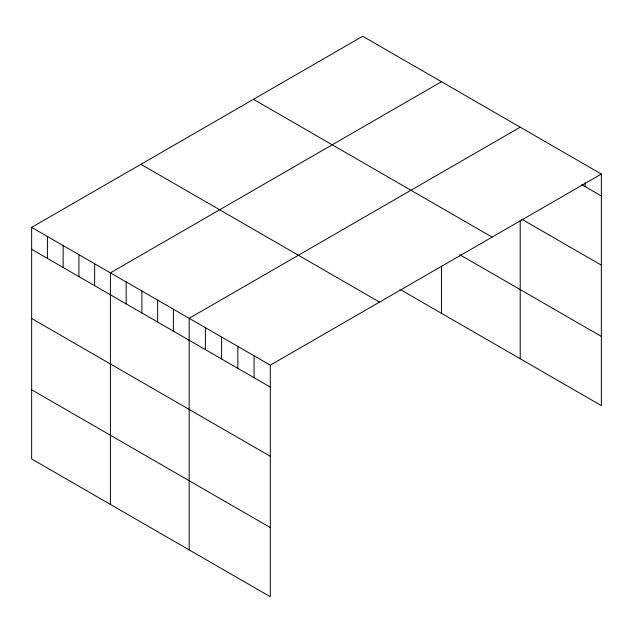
<?xml version="1.0" encoding="UTF-8"?>
<svg xmlns="http://www.w3.org/2000/svg" width="633" height="633" viewBox="0 0 633 633"><rect width="100%" height="100%" fill="white"/><g stroke="black" fill="none" stroke-linecap="round" stroke-linejoin="round"><path stroke-width="0.95" d="M31.65 227.382L270.299 365.17L270.299 596.745L31.65 458.965L31.65 227.382L362.701 36.255L601.35 174.035L601.35 405.618L400.009 289.368M441.454 81.72L110.403 272.855L110.403 504.43M520.207 127.186L189.156 318.32L189.156 549.903M270.299 365.17L601.35 174.035M581.703 184.622L601.35 195.961M521.916 219.287L601.35 265.148M253.453 99.326L492.102 237.106M459.693 254.648L601.35 336.432M140.898 164.311L379.547 302.091M31.65 249.315L270.299 387.095M31.65 318.502L270.299 456.282M31.65 389.778L270.299 527.566M585.121 182.779L585.121 186.593M520.207 220.181L520.207 358.769M441.454 266.216L441.454 313.303M254.07 355.793L254.07 377.727M237.842 346.425L237.842 368.359M221.613 337.057L221.613 358.99M205.385 327.688L205.385 349.622M173.402 309.228L173.402 331.154M157.657 300.137L157.657 322.062M141.903 291.038L141.903 312.971M126.157 281.946L126.157 303.88M94.649 263.763L94.649 285.689M78.903 254.664L78.903 276.597M63.15 245.572L63.15 267.506M47.404 236.481L47.404 258.406"/></g></svg>
